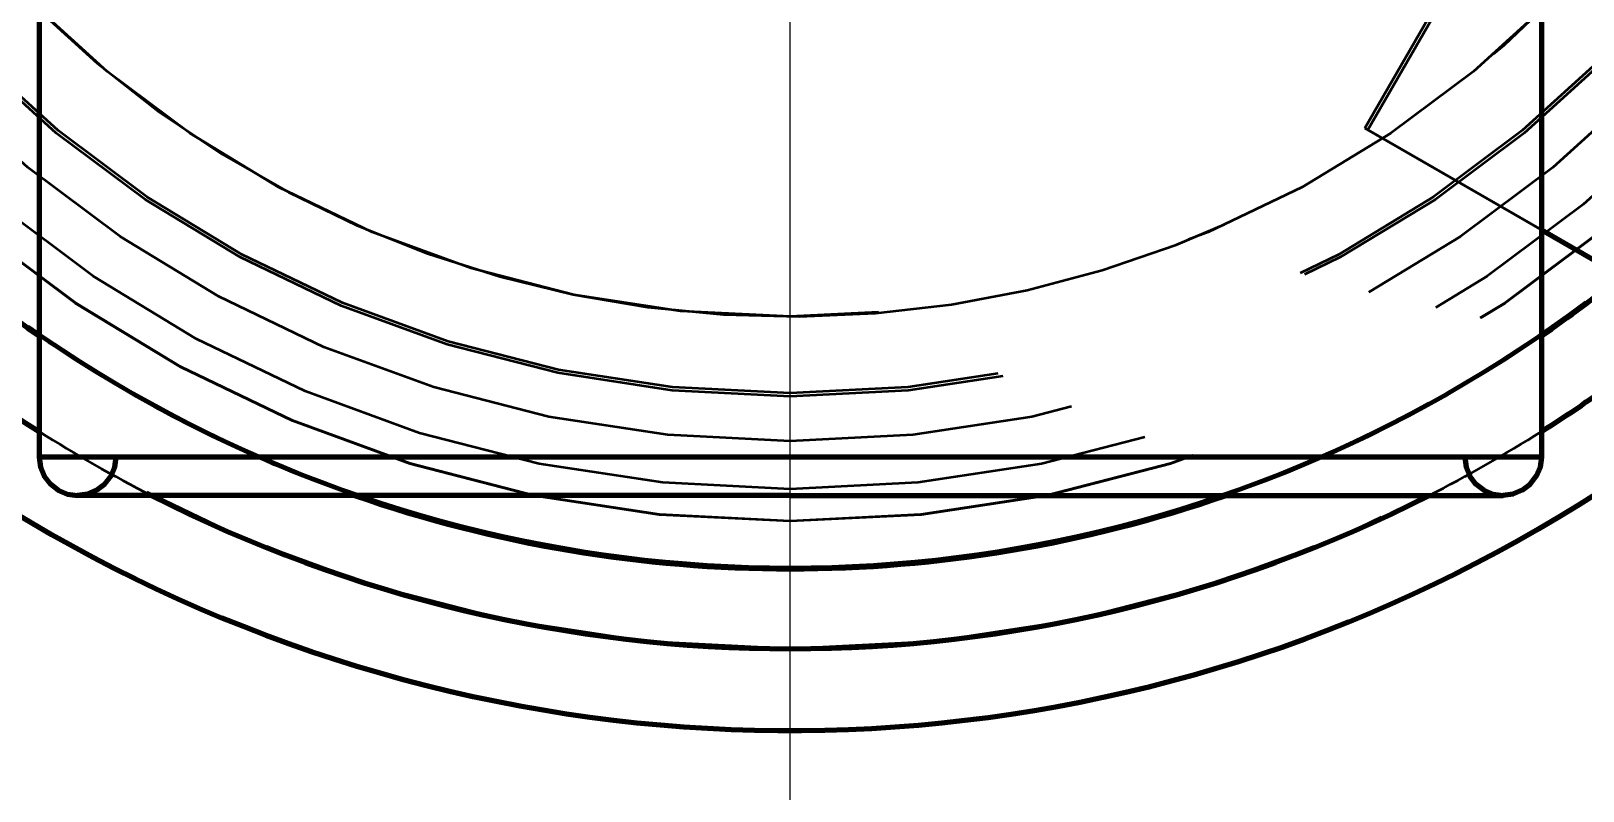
# Model space of a CAD drawing. Header units: millimetres. Extents: x 0 to 2382, y 0 to 420.
# Drawn here: x 160.625 to 165.48, y 138.742 to 141.121 of the extents above; entities that cross this region are included whole.
import ezdxf

# ---------------------------------------------------------------- set-up
doc = ezdxf.new("R2010")
doc.units = ezdxf.units.MM
doc.linetypes.add('IRAM-E-TRAZOS', pattern=[5, 4, -1])
doc.linetypes.add('IRAM-F-TRAZO-PUNTO', pattern=[20, 15, -2, 1, -2])
for name, color, linetype, lineweight in [('01-VISIBLE', 7, 'CONTINUOUS', 70), ('02-OCULTA', 4, 'IRAM-E-TRAZOS', 35), ('03-EJE', 1, 'IRAM-F-TRAZO-PUNTO', 18), ('04-COTA', 3, 'CONTINUOUS', 18)]:
    doc.layers.add(name, color=color, linetype=linetype, lineweight=lineweight)
doc.styles.add('ISO3098', font='isocpeur.ttf')
doc.dimstyles.new('FLAMA-IRAM', dxfattribs={"dimtxt": 3.5, "dimasz": 3.5, "dimexe": 2, "dimexo": 1.5, "dimgap": 1, "dimtad": 1, "dimdec": 1, "dimtxsty": 'ISO3098', "dimblk": 'IRAM_FLECHA', "dimblk1": 'IRAM_FLECHA', "dimblk2": 'IRAM_FLECHA', "dimcen": 2.5, "dimclrd": 256, "dimclre": 256, "dimclrt": 256, "dimazin": 3, "dimtfac": 1, "dimtmove": 0, "dimatfit": 3, "dimlwd": 18, "dimlwe": 18})

# ---------------------------------------------------------------- blocks, each defined once
blk = doc.blocks.new('IRAM_FLECHA')
blk.add_solid([(0, 0), (-1, 0.125), (-1, -0.125)])

msp = doc.modelspace()

# ---------------------------------------------------------------- linework, layer by layer
at = {"layer": '01-VISIBLE'}
for p, q in [((160.65, 141.1875), (160.65, 139.7875)), ((165.35, 141.1875), (165.35, 139.7875)), ((165.35, 140.4987), (165.8621, 140.203))]:
    msp.add_line(p, q, dxfattribs=at)
for points in [[(163, 139.7875), (162.95, 139.7875), (162.9, 139.7875), (162.85, 139.7875), (162.8, 139.7875), (162.75, 139.7875), (162.7, 139.7875), (162.65, 139.7875), (162.6, 139.7875), (162.55, 139.7875), (162.5, 139.7875), (162.45, 139.7875), (162.4, 139.7875), (162.35, 139.7875), (162.3, 139.7875), (162.25, 139.7875), (162.2, 139.7875), (162.15, 139.7875), (162.1, 139.7875), (162.05, 139.7875), (162, 139.7875), (161.95, 139.7875), (161.9, 139.7875), (161.85, 139.7875), (161.8, 139.7875), (161.75, 139.7875), (161.7, 139.7875), (161.65, 139.7875), (161.6, 139.7875), (161.55, 139.7875), (161.5, 139.7875), (161.45, 139.7875), (161.4, 139.7875), (161.35, 139.7875), (161.3, 139.7875), (161.25, 139.7875), (161.2, 139.7875), (161.15, 139.7875), (161.1, 139.7875), (161.05, 139.7875), (161, 139.7875), (160.95, 139.7875), (160.9, 139.7875), (160.85, 139.7875), (160.8, 139.7875), (160.75, 139.7875), (160.7, 139.7875), (160.65, 139.7875)], [(160.65, 139.7875), (160.6541, 139.7564), (160.6661, 139.7275), (160.6851, 139.7026), (160.71, 139.6836), (160.7389, 139.6716), (160.77, 139.6675)], [(160.89, 139.7875), (160.8859, 139.7564), (160.8739, 139.7275), (160.8549, 139.7026), (160.83, 139.6836), (160.8011, 139.6716), (160.77, 139.6675)], [(165.35, 139.7875), (165.3, 139.7875), (165.25, 139.7875), (165.2, 139.7875), (165.15, 139.7875), (165.1, 139.7875), (165.05, 139.7875), (165, 139.7875), (164.95, 139.7875), (164.9, 139.7875), (164.85, 139.7875), (164.8, 139.7875), (164.75, 139.7875), (164.7, 139.7875), (164.65, 139.7875), (164.6, 139.7875), (164.55, 139.7875), (164.5, 139.7875), (164.45, 139.7875), (164.4, 139.7875), (164.35, 139.7875), (164.3, 139.7875), (164.25, 139.7875), (164.2, 139.7875), (164.15, 139.7875), (164.1, 139.7875), (164.05, 139.7875), (164, 139.7875), (163.95, 139.7875), (163.9, 139.7875), (163.85, 139.7875), (163.8, 139.7875), (163.75, 139.7875), (163.7, 139.7875), (163.65, 139.7875), (163.6, 139.7875), (163.55, 139.7875), (163.5, 139.7875), (163.45, 139.7875), (163.4, 139.7875), (163.35, 139.7875), (163.3, 139.7875), (163.25, 139.7875), (163.2, 139.7875), (163.15, 139.7875), (163.1, 139.7875), (163.05, 139.7875), (163, 139.7875)], [(165.11, 139.7875), (165.1141, 139.7564), (165.1261, 139.7275), (165.1451, 139.7026), (165.17, 139.6836), (165.1989, 139.6716), (165.23, 139.6675)], [(165.35, 139.7875), (165.3459, 139.7564), (165.3339, 139.7275), (165.3149, 139.7026), (165.29, 139.6836), (165.2611, 139.6716), (165.23, 139.6675)], [(163, 139.6675), (162.9493, 139.6675), (162.8986, 139.6675), (162.848, 139.6675), (162.7973, 139.6675), (162.7466, 139.6675), (162.6959, 139.6675), (162.6452, 139.6675), (162.5945, 139.6675), (162.5439, 139.6675), (162.4932, 139.6675), (162.4425, 139.6675), (162.3918, 139.6675), (162.3411, 139.6675), (162.2905, 139.6675), (162.2398, 139.6675), (162.1891, 139.6675), (162.1384, 139.6675), (162.0877, 139.6675), (162.037, 139.6675), (161.9864, 139.6675), (161.9357, 139.6675), (161.885, 139.6675), (161.8343, 139.6675), (161.7836, 139.6675), (161.733, 139.6675), (161.6823, 139.6675), (161.6316, 139.6675), (161.5809, 139.6675), (161.5302, 139.6675), (161.4795, 139.6675), (161.4289, 139.6675), (161.3782, 139.6675), (161.3275, 139.6675), (161.2768, 139.6675), (161.2261, 139.6675), (161.1755, 139.6675), (161.1248, 139.6675), (161.0741, 139.6675), (161.0234, 139.6675), (160.9727, 139.6675), (160.922, 139.6675), (160.8714, 139.6675), (160.8207, 139.6675), (160.77, 139.6675)], [(160.77, 139.6675), (160.77, 139.6675), (160.77, 139.6675), (160.77, 139.6675), (160.77, 139.6675), (160.77, 139.6675), (160.77, 139.6675)], [(163, 139.6675), (163.0507, 139.6675), (163.1014, 139.6675), (163.152, 139.6675), (163.2027, 139.6675), (163.2534, 139.6675), (163.3041, 139.6675), (163.3548, 139.6675), (163.4055, 139.6675), (163.4561, 139.6675), (163.5068, 139.6675), (163.5575, 139.6675), (163.6082, 139.6675), (163.6589, 139.6675), (163.7095, 139.6675), (163.7602, 139.6675), (163.8109, 139.6675), (163.8616, 139.6675), (163.9123, 139.6675), (163.963, 139.6675), (164.0136, 139.6675), (164.0643, 139.6675), (164.115, 139.6675), (164.1657, 139.6675), (164.2164, 139.6675), (164.267, 139.6675), (164.3177, 139.6675), (164.3684, 139.6675), (164.4191, 139.6675), (164.4698, 139.6675), (164.5205, 139.6675), (164.5711, 139.6675), (164.6218, 139.6675), (164.6725, 139.6675), (164.7232, 139.6675), (164.7739, 139.6675), (164.8245, 139.6675), (164.8752, 139.6675), (164.9259, 139.6675), (164.9766, 139.6675), (165.0273, 139.6675), (165.078, 139.6675), (165.1286, 139.6675), (165.1793, 139.6675), (165.23, 139.6675)]]:
    msp.add_lwpolyline(points, dxfattribs=at)
for radius, start, end in [(4.656, -165.0645, -48.7939), (4.4, -162.8152, -122.2823), (4.15, -161.7446, -124.4902), (4.15, -55.5098, -51.189), (4.4, -57.7177, -49.9323), (4.4, -117.0123, -62.9877), (4.15, -109.1648, -70.8352)]:
    msp.add_arc((163, 143.5875), radius, start, end, dxfattribs=at)
at = {"layer": '02-OCULTA'}
for p, q in [((164.7976, 140.8176), (165.0112, 141.1875)), ((164.8072, 140.8121), (165.0239, 141.1875)), ((164.7976, 140.8176), (164.8072, 140.8121)), ((165.8466, 140.212), (164.7976, 140.8176)), ((164.8072, 140.8121), (165.35, 140.4987))]:
    msp.add_line(p, q, dxfattribs=at)
for points in [[(165.4881, 140.2736), (165.4358, 140.2349), (165.3828, 140.1971), (165.3293, 140.1601), (165.2752, 140.1239), (165.2205, 140.0886), (165.1652, 140.0542), (165.1095, 140.0206), (165.0532, 139.9879), (164.9964, 139.9561), (164.9391, 139.9252), (164.8813, 139.8952), (164.8231, 139.8661), (164.7644, 139.8379), (164.7053, 139.8106), (164.6458, 139.7843), (164.5858, 139.7589), (164.5255, 139.7345), (164.4648, 139.711), (164.4037, 139.6885), (164.3423, 139.6669), (164.2806, 139.6463), (164.2185, 139.6267), (164.1561, 139.608), (164.0935, 139.5904), (164.0306, 139.5737), (163.9674, 139.558), (163.904, 139.5433), (163.8403, 139.5296), (163.7765, 139.5169), (163.7125, 139.5052), (163.6483, 139.4945), (163.5839, 139.4848), (163.5194, 139.4762), (163.4547, 139.4685), (163.39, 139.4619), (163.3251, 139.4563), (163.2602, 139.4517), (163.1952, 139.4481), (163.1302, 139.4456), (163.0651, 139.444), (163, 139.4435), (162.9349, 139.444), (162.8698, 139.4455), (162.8048, 139.4481), (162.7398, 139.4517), (162.6749, 139.4563), (162.61, 139.4619), (162.5453, 139.4685), (162.4806, 139.4762), (162.4161, 139.4848), (162.3517, 139.4945), (162.2875, 139.5052), (162.2235, 139.5169), (162.1596, 139.5296), (162.096, 139.5433), (162.0326, 139.558), (161.9694, 139.5737), (161.9065, 139.5904), (161.8439, 139.608), (161.7815, 139.6267), (161.7194, 139.6463), (161.6577, 139.6669), (161.5963, 139.6885), (161.5352, 139.711), (161.4745, 139.7345), (161.4142, 139.7589), (161.3542, 139.7843), (161.2947, 139.8107), (161.2356, 139.8379), (161.1769, 139.8661), (161.1187, 139.8952), (161.0609, 139.9252), (161.0036, 139.9561), (160.9468, 139.9879), (160.8905, 140.0206), (160.8348, 140.0542), (160.7795, 140.0886), (160.7248, 140.1239), (160.6707, 140.1601), (160.6172, 140.1971)], [(160.65, 139.7875), (160.7, 139.7875), (160.75, 139.7875), (160.8, 139.7875), (160.85, 139.7875), (160.9, 139.7875), (160.95, 139.7875), (161, 139.7875), (161.05, 139.7875), (161.1, 139.7875), (161.15, 139.7875), (161.2, 139.7875), (161.25, 139.7875), (161.3, 139.7875), (161.35, 139.7875), (161.4, 139.7875), (161.45, 139.7875), (161.5, 139.7875), (161.55, 139.7875), (161.6, 139.7875), (161.65, 139.7875), (161.7, 139.7875), (161.75, 139.7875), (161.8, 139.7875), (161.85, 139.7875), (161.9, 139.7875), (161.95, 139.7875), (162, 139.7875), (162.05, 139.7875), (162.1, 139.7875), (162.15, 139.7875), (162.2, 139.7875), (162.25, 139.7875), (162.3, 139.7875), (162.35, 139.7875), (162.4, 139.7875), (162.45, 139.7875), (162.5, 139.7875), (162.55, 139.7875), (162.6, 139.7875), (162.65, 139.7875), (162.7, 139.7875), (162.75, 139.7875), (162.8, 139.7875), (162.85, 139.7875), (162.9, 139.7875), (162.95, 139.7875), (163, 139.7875)], [(165.11, 139.7875), (165.0598, 139.7875), (165.0095, 139.7875), (164.9593, 139.7875), (164.909, 139.7875), (164.8588, 139.7875), (164.8086, 139.7875), (164.7583, 139.7875), (164.7081, 139.7875), (164.6579, 139.7875), (164.6076, 139.7875), (164.5574, 139.7875), (164.5071, 139.7875), (164.4569, 139.7875), (164.4067, 139.7875), (164.3564, 139.7875), (164.3062, 139.7875), (164.256, 139.7875), (164.2057, 139.7875), (164.1555, 139.7875), (164.1052, 139.7875), (164.055, 139.7875), (164.0048, 139.7875), (163.9545, 139.7875), (163.9043, 139.7875), (163.854, 139.7875), (163.8038, 139.7875), (163.7536, 139.7875), (163.7033, 139.7875), (163.6531, 139.7875), (163.6029, 139.7875), (163.5526, 139.7875), (163.5024, 139.7875), (163.4521, 139.7875), (163.4019, 139.7875), (163.3517, 139.7875), (163.3014, 139.7875), (163.2512, 139.7875), (163.201, 139.7875), (163.1507, 139.7875), (163.1005, 139.7875), (163.0502, 139.7875), (163, 139.7875), (162.9498, 139.7875), (162.8995, 139.7875), (162.8493, 139.7875), (162.799, 139.7875), (162.7488, 139.7875), (162.6986, 139.7875), (162.6483, 139.7875), (162.5981, 139.7875), (162.5479, 139.7875), (162.4976, 139.7875), (162.4474, 139.7875), (162.3971, 139.7875), (162.3469, 139.7875), (162.2967, 139.7875), (162.2464, 139.7875), (162.1962, 139.7875), (162.146, 139.7875), (162.0957, 139.7875), (162.0455, 139.7875), (161.9952, 139.7875), (161.945, 139.7875), (161.8948, 139.7875), (161.8445, 139.7875), (161.7943, 139.7875), (161.744, 139.7875), (161.6938, 139.7875), (161.6436, 139.7875), (161.5933, 139.7875), (161.5431, 139.7875), (161.4929, 139.7875), (161.4426, 139.7875), (161.3924, 139.7875), (161.3421, 139.7875), (161.2919, 139.7875), (161.2417, 139.7875), (161.1914, 139.7875), (161.1412, 139.7875), (161.091, 139.7875), (161.0407, 139.7875), (160.9905, 139.7875), (160.9402, 139.7875), (160.89, 139.7875)], [(160.89, 139.7875), (160.9402, 139.7875), (160.9905, 139.7875), (161.0407, 139.7875), (161.091, 139.7875), (161.1412, 139.7875), (161.1914, 139.7875), (161.2417, 139.7875), (161.2919, 139.7875), (161.3421, 139.7875), (161.3924, 139.7875), (161.4426, 139.7875), (161.4929, 139.7875), (161.5431, 139.7875), (161.5933, 139.7875), (161.6436, 139.7875), (161.6938, 139.7875), (161.744, 139.7875), (161.7943, 139.7875), (161.8445, 139.7875), (161.8948, 139.7875), (161.945, 139.7875), (161.9952, 139.7875), (162.0455, 139.7875), (162.0957, 139.7875), (162.146, 139.7875), (162.1962, 139.7875), (162.2464, 139.7875), (162.2967, 139.7875), (162.3469, 139.7875), (162.3971, 139.7875), (162.4474, 139.7875), (162.4976, 139.7875), (162.5479, 139.7875), (162.5981, 139.7875), (162.6483, 139.7875), (162.6986, 139.7875), (162.7488, 139.7875), (162.799, 139.7875), (162.8493, 139.7875), (162.8995, 139.7875), (162.9498, 139.7875), (163, 139.7875)], [(163, 139.7875), (163.05, 139.7875), (163.1, 139.7875), (163.15, 139.7875), (163.2, 139.7875), (163.25, 139.7875), (163.3, 139.7875), (163.35, 139.7875), (163.4, 139.7875), (163.45, 139.7875), (163.5, 139.7875), (163.55, 139.7875), (163.6, 139.7875), (163.65, 139.7875), (163.7, 139.7875), (163.75, 139.7875), (163.8, 139.7875), (163.85, 139.7875), (163.9, 139.7875), (163.95, 139.7875), (164, 139.7875), (164.05, 139.7875), (164.1, 139.7875), (164.15, 139.7875), (164.2, 139.7875), (164.25, 139.7875), (164.3, 139.7875), (164.35, 139.7875), (164.4, 139.7875), (164.45, 139.7875), (164.5, 139.7875), (164.55, 139.7875), (164.6, 139.7875), (164.65, 139.7875), (164.7, 139.7875), (164.75, 139.7875), (164.8, 139.7875), (164.85, 139.7875), (164.9, 139.7875), (164.95, 139.7875), (165, 139.7875), (165.05, 139.7875), (165.1, 139.7875), (165.15, 139.7875), (165.2, 139.7875), (165.25, 139.7875), (165.3, 139.7875), (165.35, 139.7875)], [(163, 139.7875), (163.0502, 139.7875), (163.1005, 139.7875), (163.1507, 139.7875), (163.201, 139.7875), (163.2512, 139.7875), (163.3014, 139.7875), (163.3517, 139.7875), (163.4019, 139.7875), (163.4521, 139.7875), (163.5024, 139.7875), (163.5526, 139.7875), (163.6029, 139.7875), (163.6531, 139.7875), (163.7033, 139.7875), (163.7536, 139.7875), (163.8038, 139.7875), (163.854, 139.7875), (163.9043, 139.7875), (163.9545, 139.7875), (164.0048, 139.7875), (164.055, 139.7875), (164.1052, 139.7875), (164.1555, 139.7875), (164.2057, 139.7875), (164.256, 139.7875), (164.3062, 139.7875), (164.3564, 139.7875), (164.4067, 139.7875), (164.4569, 139.7875), (164.5071, 139.7875), (164.5574, 139.7875), (164.6076, 139.7875), (164.6579, 139.7875), (164.7081, 139.7875), (164.7583, 139.7875), (164.8086, 139.7875), (164.8588, 139.7875), (164.909, 139.7875), (164.9593, 139.7875), (165.0095, 139.7875), (165.0598, 139.7875), (165.11, 139.7875)], [(160.77, 139.6675), (160.8201, 139.6675), (160.8702, 139.6675), (160.9204, 139.6675), (160.9705, 139.6675), (161.0206, 139.6675), (161.0707, 139.6675), (161.1208, 139.6675), (161.1709, 139.6675), (161.221, 139.6675), (161.2711, 139.6675), (161.3212, 139.6675), (161.3714, 139.6675), (161.4215, 139.6675), (161.4716, 139.6675), (161.5217, 139.6675), (161.5718, 139.6675), (161.6219, 139.6675), (161.672, 139.6675), (161.7221, 139.6675), (161.7723, 139.6675), (161.8224, 139.6675), (161.8725, 139.6675), (161.9226, 139.6675), (161.9727, 139.6675), (162.0228, 139.6675), (162.0729, 139.6675), (162.123, 139.6675), (162.1732, 139.6675), (162.2233, 139.6675), (162.2734, 139.6675), (162.3235, 139.6675), (162.3736, 139.6675), (162.4237, 139.6675), (162.4738, 139.6675), (162.5239, 139.6675), (162.5741, 139.6675), (162.6242, 139.6675), (162.6743, 139.6675), (162.7244, 139.6675), (162.7745, 139.6675), (162.8246, 139.6675), (162.8747, 139.6675), (162.9248, 139.6675), (162.975, 139.6675), (163.0251, 139.6675), (163.0752, 139.6675), (163.1253, 139.6675), (163.1754, 139.6675), (163.2255, 139.6675), (163.2756, 139.6675), (163.3257, 139.6675), (163.3758, 139.6675), (163.426, 139.6675), (163.4761, 139.6675), (163.5262, 139.6675), (163.5763, 139.6675), (163.6264, 139.6675), (163.6765, 139.6675), (163.7266, 139.6675), (163.7767, 139.6675), (163.8269, 139.6675), (163.877, 139.6675), (163.9271, 139.6675), (163.9772, 139.6675), (164.0273, 139.6675), (164.0774, 139.6675), (164.1275, 139.6675), (164.1776, 139.6675), (164.2278, 139.6675), (164.2779, 139.6675), (164.328, 139.6675), (164.3781, 139.6675), (164.4282, 139.6675), (164.4783, 139.6675), (164.5284, 139.6675), (164.5785, 139.6675), (164.6287, 139.6675), (164.6788, 139.6675), (164.7289, 139.6675), (164.779, 139.6675), (164.8291, 139.6675), (164.8792, 139.6675), (164.9293, 139.6675), (164.9794, 139.6675), (165.0296, 139.6675), (165.0797, 139.6675), (165.1298, 139.6675), (165.1799, 139.6675), (165.23, 139.6675)]]:
    msp.add_lwpolyline(points, dxfattribs=at)
for radius in [16.096, 16, 16, 16, 15.68, 15.68, 15.68, 15.68, 15.68, 15.68, 15.68, 15.68, 15.36, 15.36, 15.36, 15.36, 4.4, 4.15, 4.001, 4.001, 4, 4, 3.9, 3.9, 3.75, 3.75, 3.61, 3.61, 3.6, 3.6, 3.36, 3.36, 3.36]:
    msp.add_circle((163, 143.5875), radius, dxfattribs=at)
for radius, start, end in [(16.03, 162, 18), (16.03, 162, 18), (16, 162, 18), (16, 162, 18), (3.36, -134.3793, -3.4852), (4.15, -124.4902, -109.1648), (4.15, -70.8352, -55.5098), (4.4, -122.2823, -117.0123), (4.4, -62.9877, -57.7177)]:
    msp.add_arc((163, 143.5875), radius, start, end, dxfattribs=at)
at = {"layer": '03-EJE'}
msp.add_line((163, 127.2875), (163, 159.8875), dxfattribs=at)

# ---------------------------------------------------------------- dimensions: what is measured, and where the dimension line sits
at = {"layer": '04-COTA'}
msp.add_linear_dim(base=(147, 96.5), p1=(147, 143.5875), p2=(179, 143.5875), dimstyle='FLAMA-IRAM', override={"dimlfac": 10, "dimpost": '%%c<>'}, dxfattribs=at).render()

doc.saveas('drawing.dxf')
